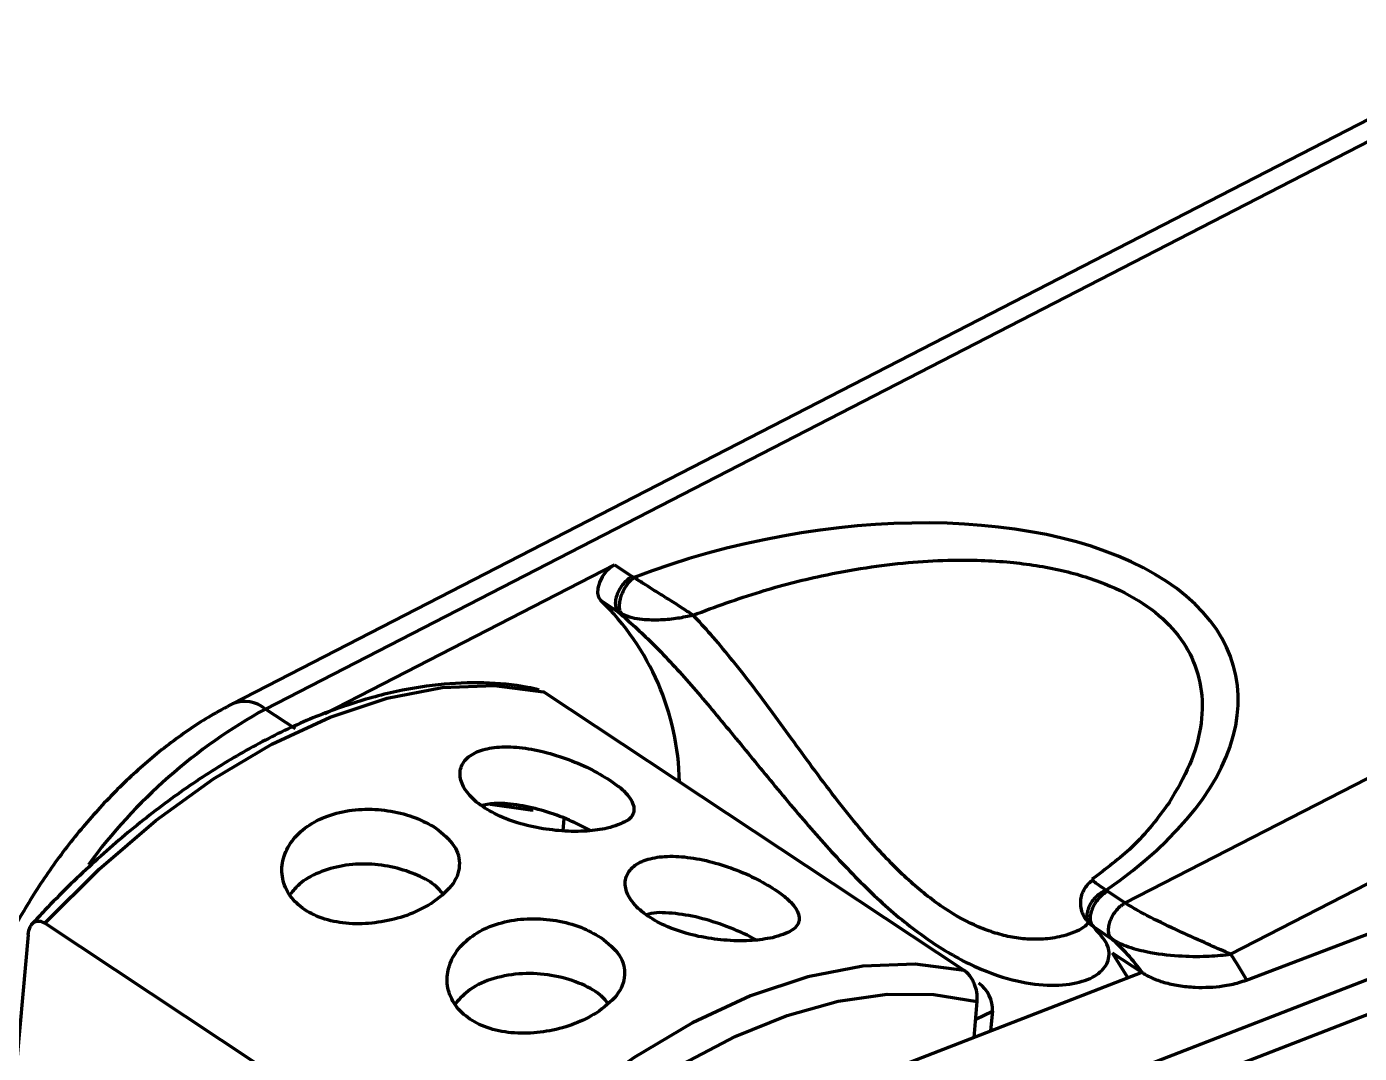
# Model space of a CAD drawing. Header units: millimetres. Extents: x -419 to 9215, y 1224 to 3301.
# Drawn here: x 258.2 to 325.4, y 1540.6 to 1592.3 of the extents above; entities that cross this region are included whole.
import ezdxf

# ---------------------------------------------------------------- set-up
doc = ezdxf.new("R2010")
doc.units = ezdxf.units.MM
doc.layers.add('0.7mm', color=7, linetype='Continuous', lineweight=70)

msp = doc.modelspace()

# ---------------------------------------------------------------- linework, layer by layer
at = {"layer": '0.7mm', "color": 7, "linetype": 'Continuous', "lineweight": 70}
for p, q in [((334.869, 1592.265), (268.617, 1558.18)), ((336.523, 1591.999), (270.271, 1557.914)), ((363.747, 1573.967), (313.565, 1548.15)), ((273.258, 1557.671), (287.853, 1565.18)), ((287.853, 1565.18), (288.746, 1564.588)), ((287.158, 1563.383), (288.051, 1562.791)), ((288.051, 1562.791), (288.212, 1562.701)), ((305.454, 1544.759), (284.28, 1558.784)), ((271.784, 1556.913), (270.271, 1557.914)), ((285.263, 1551.779), (285.319, 1552.408)), ((347.493, 1552.71), (302.412, 1535.25)), ((318.867, 1545.576), (331.338, 1551.992)), ((343.847, 1549.535), (305.4, 1534.645)), ((311.924, 1549.294), (311.936, 1549.29)), ((312.671, 1548.741), (313.565, 1548.15)), ((319.673, 1544.271), (328.754, 1547.712)), ((280.343, 1533.101), (259.169, 1547.126)), ((311.591, 1547.342), (311.818, 1547.065)), ((311.818, 1547.065), (311.977, 1546.944)), ((311.977, 1546.944), (312.87, 1546.353)), ((258.318, 1546.552), (256.09, 1521.257)), ((312.908, 1545.645), (314.421, 1544.643)), ((312.908, 1545.645), (313.688, 1544.38)), ((314.401, 1544.656), (297.874, 1538.256)), ((305.957, 1541.386), (306.116, 1543.183)), ((306.876, 1542.698), (306.789, 1541.708))]:
    msp.add_line(p, q, dxfattribs=at)
at = {"layer": '0.7mm', "color": 8, "linetype": 'Continuous', "lineweight": 70}
for p, q in [((281.598, 1553.128), (283.387, 1552.874)), ((306.039, 1542.309), (306.876, 1542.698))]:
    msp.add_line(p, q, dxfattribs=at)
at = {"layer": '0.7mm', "color": 7, "linetype": 'Continuous', "lineweight": 70, "flags": 128}
for points in [[(287.853, 1565.18), (287.624, 1565.027), (287.41, 1564.815), (287.227, 1564.56), (287.091, 1564.283), (287.013, 1564.005), (286.998, 1563.75), (287.047, 1563.537), (287.158, 1563.383)], [(259.169, 1547.126), (261.902, 1549.858), (264.746, 1552.294), (267.66, 1554.399), (270.601, 1556.144), (273.528, 1557.503), (276.4, 1558.457), (279.175, 1558.993), (281.814, 1559.102), (284.28, 1558.784)], [(305.454, 1544.759), (302.989, 1545.077), (300.35, 1544.968), (297.575, 1544.433), (294.703, 1543.479), (291.776, 1542.119), (288.834, 1540.375), (285.921, 1538.269), (283.077, 1535.833), (280.343, 1533.101)], [(281.005, 1531.525), (283.45, 1534.044), (285.996, 1536.321), (288.612, 1538.327), (291.264, 1540.037), (293.919, 1541.43), (296.545, 1542.489), (299.109, 1543.2), (301.579, 1543.555), (303.924, 1543.549), (306.116, 1543.183)]]:
    msp.add_lwpolyline(points, dxfattribs=at)
at = {"layer": '0.7mm', "color": 8, "linetype": 'Continuous', "lineweight": 70, "flags": 128}
msp.add_lwpolyline([(283.387, 1552.874), (283.611, 1552.843), (283.745, 1552.841)], dxfattribs=at)
at = {"layer": '0.7mm', "color": 7, "linetype": 'Continuous', "lineweight": 70}
for centre, radius, start, end in [((278.03, 1553.996), 13.093, 1.12286, 45.80135), ((306.449, 1538.971), 9.784, 35.4349, 48.98586), ((308.732, 1538.42), 12.407, 28.13533, 35.22416), ((305.215, 1542.777), 1.663, 357.27648, 53.6423)]:
    msp.add_arc(centre, radius, start, end, dxfattribs=at)
at = {"layer": '0.7mm', "color": 8, "linetype": 'Continuous', "lineweight": 70}
for centre, radius, start, end in [((269.222, 1556.668), 1.629, 49.91768, 111.78784), ((283.586, 1533.78), 27.563, 118.88542, 143.75542)]:
    msp.add_arc(centre, radius, start, end, dxfattribs=at)
at = {"layer": '0.7mm', "color": 7, "linetype": 'Continuous', "lineweight": 70}
msp.add_ellipse((297.24, 1554.88), major_axis=(21.871, 4.845), ratio=0.521924, start_param=5.369189, end_param=8.130678, dxfattribs=at)
at = {"layer": '0.7mm', "color": 8, "linetype": 'Continuous', "lineweight": 70}
for points, knots in [([(291.803, 1562.641), (292.918, 1563.053), (294.99, 1563.818), (297.948, 1564.576), (300.454, 1565.041), (302.584, 1565.302), (304.954, 1565.445), (307.521, 1565.381), (310.218, 1564.987), (312.572, 1564.279), (314.535, 1563.27), (316.034, 1561.987), (317.022, 1560.48), (317.491, 1558.777), (317.423, 1556.959), (316.877, 1555.061), (316.148, 1553.84), (315.774, 1553.215)], [0, 0, 0, 0, 0.093173, 0.173185, 0.229421, 0.281495, 0.329539, 0.401192, 0.466348, 0.529164, 0.589487, 0.649814, 0.712627, 0.777787, 0.849435, 0.92297, 1, 1, 1, 1]), ([(311.75, 1547.202), (311.685, 1547.128), (311.429, 1546.839), (310.699, 1546.534), (309.728, 1546.33), (308.793, 1546.307), (307.898, 1546.404), (307.037, 1546.616), (305.914, 1547.026), (304.479, 1547.796), (302.736, 1549.17), (301.253, 1550.671), (299.996, 1552.145), (298.915, 1553.5), (297.828, 1554.957), (296.739, 1556.448), (295.723, 1557.836), (294.7, 1559.212), (293.701, 1560.484), (292.718, 1561.662), (292.1, 1562.321), (291.802, 1562.639)], [0, 0, 0, 0, 0.02577, 0.10114, 0.159165, 0.209289, 0.25157, 0.290757, 0.328544, 0.400381, 0.472251, 0.549103, 0.593292, 0.643388, 0.699459, 0.74975, 0.802926, 0.850143, 0.903611, 0.953526, 1, 1, 1, 1]), ([(312.596, 1548.798), (312.468, 1548.885), (312.229, 1549.046), (311.997, 1549.219), (311.899, 1549.303), (311.922, 1549.295), (311.924, 1549.294)], [0, 0, 0, 0, 0.280935, 0.522716, 0.948997, 1, 1, 1, 1])]:
    msp.add_open_spline(points, degree=3, knots=knots, dxfattribs=at)
at = {"layer": '0.7mm', "color": 7, "linetype": 'Continuous', "lineweight": 70}
for points in [[(288.746, 1564.588), (288.669, 1564.541), (288.515, 1564.449), (288.297, 1564.229), (288.113, 1563.972), (287.975, 1563.691), (287.895, 1563.41), (287.881, 1563.152), (287.928, 1562.932), (288.01, 1562.838), (288.051, 1562.791)], [(311.977, 1546.944), (311.936, 1546.991), (311.854, 1547.085), (311.806, 1547.305), (311.821, 1547.563), (311.901, 1547.844), (312.038, 1548.125), (312.223, 1548.382), (312.44, 1548.602), (312.594, 1548.695), (312.671, 1548.741)], [(313.565, 1548.15), (313.488, 1548.103), (313.333, 1548.01), (313.116, 1547.791), (312.931, 1547.534), (312.794, 1547.253), (312.714, 1546.971), (312.699, 1546.714), (312.747, 1546.493), (312.829, 1546.4), (312.87, 1546.353)]]:
    msp.add_open_spline(points, degree=3, dxfattribs=at)
for points, knots in [([(288.833, 1564.537), (288.767, 1564.485), (288.634, 1564.38), (288.449, 1564.144), (288.289, 1563.879), (288.165, 1563.594), (288.092, 1563.31), (288.077, 1563.055), (288.112, 1562.837), (288.178, 1562.746), (288.212, 1562.701)], [0, 0, 0, 0, 0.124753, 0.249775, 0.374971, 0.499335, 0.623176, 0.74834, 0.874384, 1, 1, 1, 1]), ([(288.833, 1564.537), (288.816, 1564.546), (288.785, 1564.562), (288.758, 1564.58), (288.746, 1564.588)], [0, 0, 0, 0, 0.5599876, 1, 1, 1, 1]), ([(291.803, 1562.641), (291.611, 1562.767), (291.222, 1563.024), (290.525, 1563.466), (289.867, 1563.877), (289.271, 1564.252), (288.986, 1564.438), (288.833, 1564.537)], [0, 0, 0, 0, 0.223063, 0.451632, 0.697954, 0.837664, 1, 1, 1, 1]), ([(288.051, 1562.791), (288.606, 1562.3), (289.735, 1561.3), (291.577, 1559.287), (293.478, 1557.034), (295.449, 1554.618), (297.468, 1552.18), (299.576, 1549.824), (301.74, 1547.72), (303.954, 1546.018), (306.126, 1544.815), (308.134, 1544.156), (309.899, 1543.946), (311.303, 1544.117), (312.303, 1544.566), (312.788, 1545.239), (312.773, 1546.042), (312.239, 1546.647), (311.977, 1546.944)], [0, 0, 0, 0, 0.059431, 0.120953, 0.182267, 0.244467, 0.308496, 0.371074, 0.436294, 0.499984, 0.563672, 0.628895, 0.691533, 0.755563, 0.817735, 0.879046, 0.940585, 1, 1, 1, 1]), ([(288.212, 1562.701), (288.379, 1562.635), (288.689, 1562.514), (289.378, 1562.41), (290.17, 1562.397), (291.042, 1562.484), (291.551, 1562.589), (291.803, 1562.641)], [0, 0, 0, 0, 0.162816, 0.303016, 0.54917, 0.777051, 1, 1, 1, 1]), ([(284.054, 1558.871), (283.857, 1558.917), (282.968, 1559.127), (281.286, 1559.273), (278.98, 1559.189), (276.57, 1558.778), (274.087, 1558.056), (271.555, 1557.027), (269.005, 1555.704), (266.463, 1554.101), (263.955, 1552.239), (261.511, 1550.132), (259.706, 1548.375), (258.733, 1547.316), (258.517, 1547.081)], [0, 0, 0, 0, 0.0263597, 0.1193329, 0.2128446, 0.3070887, 0.4018785, 0.4969914, 0.5922461, 0.6875101, 0.7827242, 0.8778717, 0.9729544, 1, 1, 1, 1]), ([(268.617, 1558.18), (268.249, 1557.982), (267.204, 1557.418), (265.52, 1556.269), (263.61, 1554.676), (261.812, 1552.862), (260.15, 1550.865), (258.652, 1548.718), (257.341, 1546.459), (256.241, 1544.123), (255.371, 1541.746), (254.751, 1539.361), (254.401, 1537.003), (254.342, 1534.71), (254.589, 1532.523), (255.15, 1530.582), (255.851, 1529.033), (256.464, 1528.259), (256.711, 1527.947)], [0, 0, 0, 0, 0.03608, 0.102644, 0.169002, 0.235132, 0.301057, 0.366878, 0.432721, 0.498695, 0.564933, 0.631576, 0.69874, 0.76644, 0.834372, 0.901639, 0.960271, 1, 1, 1, 1]), ([(287.486, 1551.908), (287.155, 1551.852), (286.485, 1551.74), (285.229, 1551.753), (283.912, 1551.92), (282.634, 1552.26), (281.52, 1552.76), (280.665, 1553.384), (280.147, 1554.072), (280.009, 1554.754), (280.258, 1555.348), (280.867, 1555.781), (281.77, 1556.012), (282.884, 1556.024), (284.127, 1555.823), (285.4, 1555.443), (286.626, 1554.931), (287.282, 1554.535), (287.607, 1554.339)], [0, 0, 0, 0, 0.062173, 0.125627, 0.186975, 0.250012, 0.313023, 0.374418, 0.437892, 0.499856, 0.562153, 0.625594, 0.686923, 0.750099, 0.813241, 0.87461, 0.937994, 1, 1, 1, 1]), ([(287.607, 1554.339), (287.796, 1554.205), (288.176, 1553.937), (288.69, 1553.414), (288.937, 1552.82), (288.585, 1552.245), (287.852, 1552.02), (287.486, 1551.908)], [0, 0, 0, 0, 0.124852, 0.250471, 0.499727, 0.750144, 1, 1, 1, 1]), ([(278.606, 1548.11), (278.261, 1547.923), (277.564, 1547.544), (276.289, 1547.197), (274.966, 1547.059), (273.682, 1547.177), (272.557, 1547.567), (271.694, 1548.204), (271.176, 1549.022), (271.041, 1549.939), (271.29, 1550.854), (271.898, 1551.674), (272.82, 1552.328), (273.98, 1552.751), (275.285, 1552.91), (276.611, 1552.805), (277.865, 1552.479), (278.523, 1552.107), (278.848, 1551.923)], [0, 0, 0, 0, 0.06214, 0.125676, 0.187098, 0.25009, 0.313076, 0.374348, 0.437726, 0.499892, 0.562065, 0.625592, 0.686988, 0.749979, 0.813053, 0.874387, 0.937843, 1, 1, 1, 1]), ([(286.641, 1551.796), (286.288, 1551.977), (285.562, 1552.349), (284.311, 1552.798), (283.057, 1553.093), (281.961, 1553.201), (281.409, 1553.104), (281.175, 1553.062)], [0, 0, 0, 0, 0.199815, 0.411443, 0.623351, 0.839935, 1, 1, 1, 1]), ([(315.79, 1553.213), (315.212, 1552.436), (314.169, 1551.035), (312.593, 1549.864), (311.89, 1549.341)], [0, 0, 0, 0, 0.554276, 1, 1, 1, 1]), ([(278.848, 1551.923), (279.196, 1551.637), (279.893, 1551.064), (280.139, 1550.023), (279.755, 1548.979), (278.989, 1548.4), (278.606, 1548.11)], [0, 0, 0, 0, 0.250039, 0.499978, 0.74998, 1, 1, 1, 1]), ([(279.195, 1548.628), (279.093, 1548.749), (278.798, 1549.1), (277.952, 1549.568), (276.783, 1549.971), (275.467, 1550.147), (274.142, 1550.067), (272.939, 1549.711), (272.022, 1549.202), (271.666, 1548.765), (271.526, 1548.593)], [0, 0, 0, 0, 0.072117, 0.209752, 0.352071, 0.491111, 0.63067, 0.772867, 0.910344, 1, 1, 1, 1]), ([(295.805, 1546.398), (295.474, 1546.343), (294.804, 1546.231), (293.548, 1546.243), (292.23, 1546.411), (290.952, 1546.75), (289.839, 1547.251), (288.983, 1547.875), (288.465, 1548.562), (288.327, 1549.244), (288.577, 1549.838), (289.185, 1550.272), (290.088, 1550.502), (291.202, 1550.514), (292.445, 1550.313), (293.718, 1549.933), (294.944, 1549.422), (295.601, 1549.025), (295.925, 1548.829)], [0, 0, 0, 0, 0.062173, 0.125627, 0.186975, 0.250012, 0.313023, 0.374418, 0.437892, 0.499856, 0.562153, 0.625594, 0.686923, 0.750099, 0.813241, 0.87461, 0.937994, 1, 1, 1, 1]), ([(295.925, 1548.829), (296.115, 1548.695), (296.495, 1548.427), (297.008, 1547.905), (297.256, 1547.311), (296.903, 1546.735), (296.171, 1546.51), (295.805, 1546.398)], [0, 0, 0, 0, 0.1248522, 0.250471, 0.4997266, 0.7501439, 1, 1, 1, 1]), ([(311.917, 1549.302), (311.812, 1549.216), (311.653, 1549.084), (311.444, 1548.774), (311.336, 1548.487), (311.294, 1548.162), (311.331, 1547.83), (311.44, 1547.52), (311.566, 1547.349), (311.625, 1547.268)], [0, 0, 0, 0, 0.2384814, 0.3656241, 0.4978982, 0.6324902, 0.7646044, 0.8891114, 1, 1, 1, 1]), ([(311.818, 1547.065), (311.775, 1547.117), (311.689, 1547.222), (311.645, 1547.45), (311.662, 1547.705), (311.746, 1547.975), (311.896, 1548.241), (312.101, 1548.478), (312.34, 1548.677), (312.511, 1548.758), (312.596, 1548.798)], [0, 0, 0, 0, 0.124753, 0.249775, 0.374971, 0.499335, 0.623176, 0.74834, 0.874384, 1, 1, 1, 1]), ([(312.671, 1548.741), (312.657, 1548.751), (312.63, 1548.77), (312.607, 1548.789), (312.596, 1548.798)], [0, 0, 0, 0, 0.5599687, 1, 1, 1, 1]), ([(318.867, 1545.576), (318.54, 1545.719), (317.886, 1546.005), (316.629, 1546.568), (315.398, 1547.138), (314.459, 1547.619), (313.91, 1547.929), (313.678, 1548.077), (313.565, 1548.15)], [0, 0, 0, 0, 0.242543, 0.485556, 0.723436, 0.8618, 0.932818, 1, 1, 1, 1]), ([(294.954, 1546.286), (294.914, 1546.31), (294.511, 1546.561), (293.503, 1546.984), (292.091, 1547.449), (290.743, 1547.658), (289.832, 1547.689), (289.514, 1547.57), (289.485, 1547.559)], [0, 0, 0, 0, 0.026242, 0.266242, 0.499183, 0.739235, 0.976239, 1, 1, 1, 1]), ([(258.318, 1546.552), (258.342, 1546.692), (258.386, 1546.94), (258.552, 1547.143), (258.712, 1547.228), (258.86, 1547.244), (259.014, 1547.214), (259.118, 1547.155), (259.169, 1547.126)], [0, 0, 0, 0, 0.283693, 0.50106, 0.634685, 0.761512, 0.882791, 1, 1, 1, 1]), ([(286.925, 1542.601), (286.58, 1542.413), (285.882, 1542.035), (284.608, 1541.687), (283.285, 1541.549), (282, 1541.667), (280.876, 1542.057), (280.013, 1542.694), (279.495, 1543.512), (279.36, 1544.429), (279.608, 1545.344), (280.217, 1546.165), (281.139, 1546.818), (282.299, 1547.242), (283.603, 1547.4), (284.93, 1547.296), (286.184, 1546.969), (286.841, 1546.597), (287.167, 1546.413)], [0, 0, 0, 0, 0.06214, 0.125676, 0.187098, 0.25009, 0.313076, 0.374348, 0.437726, 0.499892, 0.562065, 0.625592, 0.686988, 0.749979, 0.813053, 0.874387, 0.937843, 1, 1, 1, 1]), ([(287.167, 1546.413), (287.515, 1546.127), (288.212, 1545.554), (288.458, 1544.513), (288.073, 1543.47), (287.307, 1542.89), (286.925, 1542.601)], [0, 0, 0, 0, 0.250039, 0.499978, 0.74998, 1, 1, 1, 1]), ([(312.87, 1546.353), (312.977, 1546.288), (313.197, 1546.155), (313.778, 1545.911), (314.833, 1545.628), (316.25, 1545.466), (317.63, 1545.45), (318.458, 1545.52), (318.829, 1545.571), (318.867, 1545.576)], [0, 0, 0, 0, 0.063699, 0.131183, 0.283947, 0.528946, 0.764722, 0.975692, 1, 1, 1, 1]), ([(306.116, 1543.183), (306.117, 1543.34), (306.12, 1543.618), (306.005, 1544.003), (305.878, 1544.278), (305.749, 1544.478), (305.606, 1544.645), (305.504, 1544.721), (305.454, 1544.759)], [0, 0, 0, 0, 0.283693, 0.50106, 0.634685, 0.761512, 0.882791, 1, 1, 1, 1]), ([(287.506, 1543.112), (287.39, 1543.251), (287.056, 1543.649), (286.06, 1544.159), (284.702, 1544.552), (283.198, 1544.647), (281.769, 1544.403), (280.566, 1543.875), (280.067, 1543.34), (279.837, 1543.094)], [0, 0, 0, 0, 0.083006, 0.238078, 0.397556, 0.551898, 0.710961, 0.867182, 1, 1, 1, 1]), ([(314.421, 1544.643), (314.577, 1544.551), (314.902, 1544.359), (315.537, 1544.135), (316.279, 1543.973), (317.297, 1543.874), (318.346, 1543.927), (319.182, 1544.101), (319.547, 1544.227), (319.673, 1544.271)], [0, 0, 0, 0, 0.108577, 0.226289, 0.355423, 0.497991, 0.747868, 0.913169, 1, 1, 1, 1])]:
    msp.add_open_spline(points, degree=3, knots=knots, dxfattribs=at)

doc.saveas('drawing.dxf')
